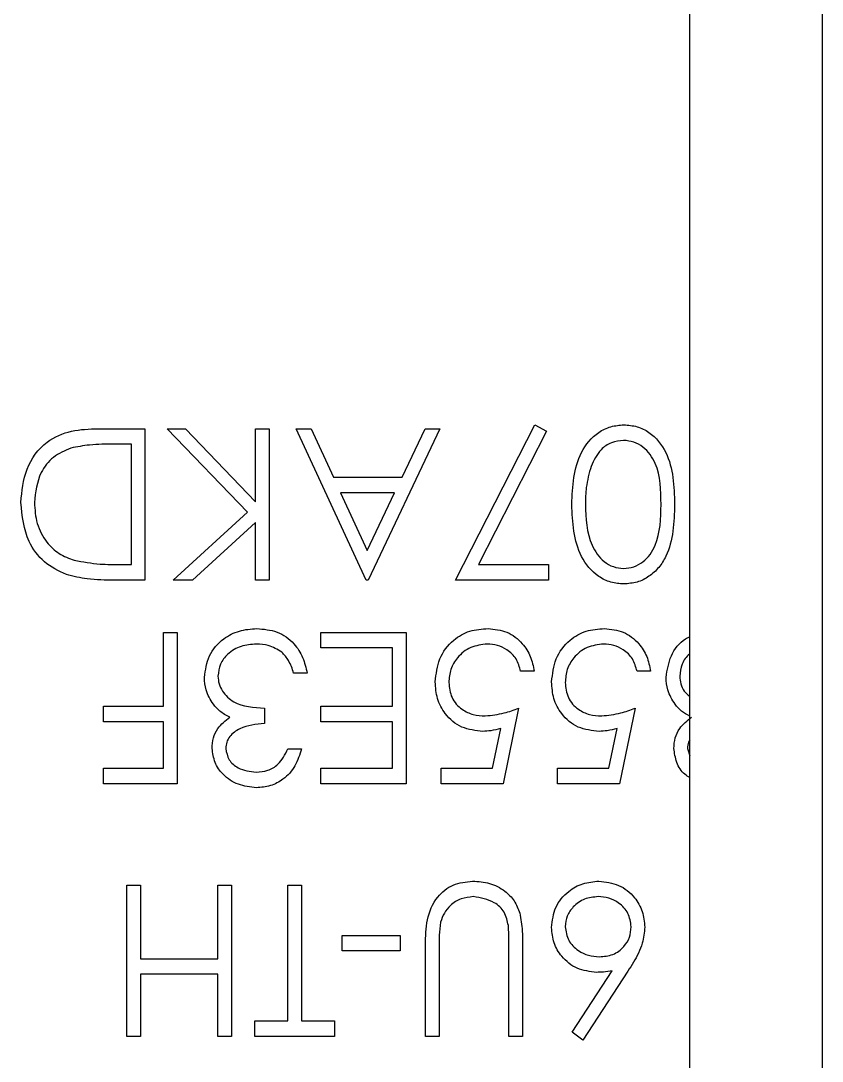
# Model space of a CAD drawing. Header units: millimetres. Extents: x -2889 to 8174, y 2447 to 8478.
# Drawn here: x 2749.228 to 2749.652, y 3452.949 to 3453.499 of the extents above; entities that cross this region are included whole.
import ezdxf

# ---------------------------------------------------------------- set-up
doc = ezdxf.new("R2010")
doc.units = ezdxf.units.MM

msp = doc.modelspace()

# ---------------------------------------------------------------- linework, layer by layer
at = {"color": 7, "linetype": 'Continuous', "lineweight": 25}
for p, q in [((2749.58192, 3448.57661), (2749.58192, 3474.43661)), ((2749.65192, 3474.43661), (2749.65192, 3448.57661)), ((2749.26909, 3453.28344), (2749.29388, 3453.28344)), ((2749.29388, 3453.28344), (2749.29388, 3453.20344)), ((2749.30567, 3453.28344), (2749.31524, 3453.28344)), ((2749.34806, 3453.23934), (2749.30567, 3453.28344)), ((2749.31524, 3453.28344), (2749.35234, 3453.24484)), ((2749.35234, 3453.24484), (2749.35234, 3453.28344)), ((2749.35234, 3453.28344), (2749.35952, 3453.28344)), ((2749.35952, 3453.28344), (2749.35952, 3453.20344)), ((2749.4108, 3453.20344), (2749.37388, 3453.28344)), ((2749.37388, 3453.28344), (2749.38168, 3453.28344)), ((2749.38168, 3453.28344), (2749.39351, 3453.2578)), ((2749.44978, 3453.28344), (2749.41183, 3453.20344)), ((2749.42978, 3453.2578), (2749.44194, 3453.28344)), ((2749.44194, 3453.28344), (2749.44978, 3453.28344)), ((2749.45798, 3453.20344), (2749.50003, 3453.28549)), ((2749.50623, 3453.28208), (2749.47013, 3453.21165)), ((2749.50003, 3453.28549), (2749.50623, 3453.28208)), ((2749.2867, 3453.27524), (2749.27752, 3453.27524)), ((2749.2867, 3453.21165), (2749.2867, 3453.27524)), ((2749.39351, 3453.2578), (2749.42978, 3453.2578)), ((2749.42588, 3453.2496), (2749.39729, 3453.2496)), ((2749.39729, 3453.2496), (2749.4114, 3453.21904)), ((2749.4114, 3453.21904), (2749.42588, 3453.2496)), ((2749.30875, 3453.20344), (2749.34806, 3453.23934)), ((2749.35234, 3453.23391), (2749.31899, 3453.20344)), ((2749.35234, 3453.20344), (2749.35234, 3453.23391)), ((2749.28107, 3453.21165), (2749.2867, 3453.21165)), ((2749.47013, 3453.21165), (2749.50721, 3453.21165)), ((2749.50721, 3453.21165), (2749.50721, 3453.20344)), ((2749.29388, 3453.20344), (2749.27773, 3453.20344)), ((2749.31899, 3453.20344), (2749.30875, 3453.20344)), ((2749.35952, 3453.20344), (2749.35234, 3453.20344)), ((2749.41183, 3453.20344), (2749.4108, 3453.20344)), ((2749.50721, 3453.20344), (2749.45798, 3453.20344)), ((2749.30375, 3453.13681), (2749.30375, 3453.17579)), ((2749.30375, 3453.17579), (2749.31093, 3453.17579)), ((2749.31093, 3453.17579), (2749.31093, 3453.09579)), ((2749.38683, 3453.16758), (2749.38683, 3453.17579)), ((2749.38683, 3453.17579), (2749.43196, 3453.17579)), ((2749.43196, 3453.17579), (2749.43196, 3453.09579)), ((2749.42478, 3453.16758), (2749.38683, 3453.16758)), ((2749.42478, 3453.13681), (2749.42478, 3453.16758)), ((2749.49965, 3453.15528), (2749.49247, 3453.15528)), ((2749.56119, 3453.15528), (2749.55401, 3453.15528)), ((2749.37965, 3453.15425), (2749.37247, 3453.15425)), ((2749.27196, 3453.12861), (2749.27196, 3453.13681)), ((2749.27196, 3453.13681), (2749.30375, 3453.13681)), ((2749.35708, 3453.13579), (2749.35708, 3453.12758)), ((2749.38683, 3453.12861), (2749.38683, 3453.13681)), ((2749.38683, 3453.13681), (2749.42478, 3453.13681)), ((2749.49144, 3453.13579), (2749.48324, 3453.09579)), ((2749.55298, 3453.13579), (2749.54478, 3453.09579)), ((2749.30375, 3453.12861), (2749.27196, 3453.12861)), ((2749.30375, 3453.10399), (2749.30375, 3453.12861)), ((2749.42478, 3453.12861), (2749.38683, 3453.12861)), ((2749.42478, 3453.10399), (2749.42478, 3453.12861)), ((2749.47763, 3453.10399), (2749.48194, 3453.12504)), ((2749.53917, 3453.10399), (2749.54348, 3453.12504)), ((2749.36939, 3453.11425), (2749.37657, 3453.11425)), ((2749.58067, 3453.11449), (2749.58192, 3453.11051)), ((2749.27196, 3453.09579), (2749.27196, 3453.10399)), ((2749.27196, 3453.10399), (2749.30375, 3453.10399)), ((2749.38683, 3453.09579), (2749.38683, 3453.10399)), ((2749.38683, 3453.10399), (2749.42478, 3453.10399)), ((2749.45042, 3453.09579), (2749.45042, 3453.10399)), ((2749.45042, 3453.10399), (2749.47763, 3453.10399)), ((2749.51196, 3453.09579), (2749.51196, 3453.10399)), ((2749.51196, 3453.10399), (2749.53917, 3453.10399)), ((2749.31093, 3453.09579), (2749.27196, 3453.09579)), ((2749.43196, 3453.09579), (2749.38683, 3453.09579)), ((2749.48324, 3453.09579), (2749.45042, 3453.09579)), ((2749.54478, 3453.09579), (2749.51196, 3453.09579)), ((2749.28426, 3452.9623), (2749.28426, 3453.0423)), ((2749.28426, 3453.0423), (2749.29144, 3453.0423)), ((2749.29144, 3453.0423), (2749.29144, 3453.00332)), ((2749.33247, 3453.00332), (2749.33247, 3453.0423)), ((2749.33247, 3453.0423), (2749.33965, 3453.0423)), ((2749.33965, 3453.0423), (2749.33965, 3452.9623)), ((2749.36939, 3452.9705), (2749.36939, 3453.0423)), ((2749.36939, 3453.0423), (2749.37657, 3453.0423)), ((2749.37657, 3453.0423), (2749.37657, 3452.9705)), ((2749.39811, 3453.00743), (2749.39811, 3453.01563)), ((2749.39811, 3453.01563), (2749.42888, 3453.01563)), ((2749.42888, 3453.01563), (2749.42888, 3453.00743)), ((2749.42888, 3453.00743), (2749.39811, 3453.00743)), ((2749.44221, 3452.9623), (2749.44221, 3453.01061)), ((2749.44939, 3453.01023), (2749.44939, 3452.9623)), ((2749.48632, 3452.9623), (2749.48632, 3453.01023)), ((2749.49349, 3453.01061), (2749.49349, 3452.9623)), ((2749.29144, 3453.00332), (2749.33247, 3453.00332)), ((2749.51976, 3452.96459), (2749.5409, 3452.99691)), ((2749.54917, 3452.99675), (2749.52529, 3452.96025)), ((2749.33247, 3452.99512), (2749.29144, 3452.99512)), ((2749.29144, 3452.99512), (2749.29144, 3452.9623)), ((2749.33247, 3452.9623), (2749.33247, 3452.99512)), ((2749.35196, 3452.9623), (2749.35196, 3452.9705)), ((2749.35196, 3452.9705), (2749.36939, 3452.9705)), ((2749.37657, 3452.9705), (2749.39401, 3452.9705)), ((2749.39401, 3452.9705), (2749.39401, 3452.9623)), ((2749.52529, 3452.96025), (2749.51976, 3452.96459)), ((2749.29144, 3452.9623), (2749.28426, 3452.9623)), ((2749.33965, 3452.9623), (2749.33247, 3452.9623)), ((2749.39401, 3452.9623), (2749.35196, 3452.9623)), ((2749.44939, 3452.9623), (2749.44221, 3452.9623)), ((2749.49349, 3452.9623), (2749.48632, 3452.9623))]:
    msp.add_line(p, q, dxfattribs=at)
for points, knots in [([(2749.22824, 3453.24445), (2749.22882, 3453.25046), (2749.22999, 3453.26245), (2749.24035, 3453.27676), (2749.25492, 3453.28301), (2749.26435, 3453.2833), (2749.26909, 3453.28344)], [0, 0, 0, 0, 0.280124, 0.559248, 0.778837, 1, 1, 1, 1]), ([(2749.51952, 3453.24347), (2749.51997, 3453.25308), (2749.52064, 3453.26747), (2749.53151, 3453.28073), (2749.54007, 3453.28492), (2749.54478, 3453.2853), (2749.54713, 3453.28549)], [0, 0, 0, 0, 0.499407, 0.748743, 0.874372, 1, 1, 1, 1]), ([(2749.54713, 3453.28549), (2749.54947, 3453.2853), (2749.55414, 3453.28492), (2749.56263, 3453.28074), (2749.57314, 3453.26729), (2749.57358, 3453.25301), (2749.57388, 3453.24347)], [0, 0, 0, 0, 0.125551, 0.25109, 0.50025, 1, 1, 1, 1]), ([(2749.54689, 3453.27729), (2749.54471, 3453.27701), (2749.54033, 3453.27647), (2749.53358, 3453.2719), (2749.53119, 3453.26672), (2749.52973, 3453.26355)], [0, 0, 0, 0, 0.280257, 0.560781, 1, 1, 1, 1]), ([(2749.5667, 3453.24344), (2749.56664, 3453.25092), (2749.56655, 3453.26212), (2749.55887, 3453.27304), (2749.55238, 3453.2767), (2749.54872, 3453.27709), (2749.54689, 3453.27729)], [0, 0, 0, 0, 0.500291, 0.749086, 0.874606, 1, 1, 1, 1]), ([(2749.25465, 3453.2732), (2749.25145, 3453.2718), (2749.24507, 3453.269), (2749.23701, 3453.25889), (2749.23602, 3453.24991), (2749.23542, 3453.24444)], [0, 0, 0, 0, 0.280536, 0.561015, 1, 1, 1, 1]), ([(2749.27752, 3453.27524), (2749.27321, 3453.27525), (2749.26552, 3453.27527), (2749.25797, 3453.27383), (2749.25465, 3453.2732)], [0, 0, 0, 0, 0.5604262, 1, 1, 1, 1]), ([(2749.52973, 3453.26355), (2749.52871, 3453.25987), (2749.52689, 3453.25328), (2749.52676, 3453.24645), (2749.5267, 3453.24344)], [0, 0, 0, 0, 0.5595988, 1, 1, 1, 1]), ([(2749.25234, 3453.20633), (2749.24827, 3453.2083), (2749.24012, 3453.21225), (2749.23023, 3453.22573), (2749.22899, 3453.23736), (2749.22824, 3453.24445)], [0, 0, 0, 0, 0.280264, 0.560715, 1, 1, 1, 1]), ([(2749.23542, 3453.24444), (2749.23568, 3453.24069), (2749.23619, 3453.23321), (2749.24116, 3453.22379), (2749.24823, 3453.21705), (2749.25374, 3453.21494), (2749.25649, 3453.21389)], [0, 0, 0, 0, 0.280178, 0.559765, 0.779797, 1, 1, 1, 1]), ([(2749.54713, 3453.20139), (2749.54478, 3453.20158), (2749.54007, 3453.20196), (2749.53148, 3453.20613), (2749.52067, 3453.21948), (2749.51998, 3453.23387), (2749.51952, 3453.24347)], [0, 0, 0, 0, 0.1256, 0.251197, 0.500581, 1, 1, 1, 1]), ([(2749.5267, 3453.24344), (2749.527, 3453.23601), (2749.52744, 3453.22489), (2749.53493, 3453.21389), (2749.5414, 3453.21017), (2749.54506, 3453.20979), (2749.54689, 3453.2096)], [0, 0, 0, 0, 0.500072, 0.749021, 0.874598, 1, 1, 1, 1]), ([(2749.54689, 3453.2096), (2749.54873, 3453.20978), (2749.5524, 3453.21015), (2749.55726, 3453.21296), (2749.56114, 3453.21689), (2749.56643, 3453.22664), (2749.56658, 3453.23598), (2749.5667, 3453.24344)], [0, 0, 0, 0, 0.125139, 0.250418, 0.375519, 0.500847, 1, 1, 1, 1]), ([(2749.57388, 3453.24347), (2749.57357, 3453.23392), (2749.57318, 3453.22197), (2749.56573, 3453.20995), (2749.56053, 3453.20518), (2749.55415, 3453.20196), (2749.54947, 3453.20158), (2749.54713, 3453.20139)], [0, 0, 0, 0, 0.498702, 0.624177, 0.749467, 0.874745, 1, 1, 1, 1]), ([(2749.25649, 3453.21389), (2749.26104, 3453.21309), (2749.26918, 3453.21166), (2749.27744, 3453.21165), (2749.28107, 3453.21165)], [0, 0, 0, 0, 0.559542, 1, 1, 1, 1]), ([(2749.27773, 3453.20344), (2749.27292, 3453.20345), (2749.26434, 3453.20346), (2749.256, 3453.20545), (2749.25234, 3453.20633)], [0, 0, 0, 0, 0.560445, 1, 1, 1, 1]), ([(2749.32529, 3453.15202), (2749.32586, 3453.15595), (2749.32701, 3453.1638), (2749.33452, 3453.17243), (2749.34367, 3453.17712), (2749.34987, 3453.1776), (2749.35297, 3453.17784)], [0, 0, 0, 0, 0.279304, 0.558838, 0.779277, 1, 1, 1, 1]), ([(2749.35297, 3453.17784), (2749.35664, 3453.17752), (2749.36397, 3453.17688), (2749.37263, 3453.17073), (2749.37766, 3453.16265), (2749.37898, 3453.15705), (2749.37965, 3453.15425)], [0, 0, 0, 0, 0.279886, 0.558979, 0.779263, 1, 1, 1, 1]), ([(2749.44734, 3453.14965), (2749.44781, 3453.1538), (2749.44875, 3453.16209), (2749.45593, 3453.17174), (2749.46544, 3453.1771), (2749.47197, 3453.17759), (2749.47524, 3453.17784)], [0, 0, 0, 0, 0.279864, 0.559271, 0.779424, 1, 1, 1, 1]), ([(2749.47524, 3453.17784), (2749.47867, 3453.17749), (2749.48553, 3453.17679), (2749.49328, 3453.17067), (2749.49808, 3453.1632), (2749.49912, 3453.15792), (2749.49965, 3453.15528)], [0, 0, 0, 0, 0.279625, 0.559019, 0.77938, 1, 1, 1, 1]), ([(2749.50888, 3453.14965), (2749.50935, 3453.1538), (2749.51028, 3453.16209), (2749.51747, 3453.17174), (2749.52698, 3453.1771), (2749.53351, 3453.17759), (2749.53678, 3453.17784)], [0, 0, 0, 0, 0.2798641, 0.559271, 0.7794235, 1, 1, 1, 1]), ([(2749.53678, 3453.17784), (2749.54021, 3453.17749), (2749.54707, 3453.17679), (2749.55482, 3453.17067), (2749.55961, 3453.1632), (2749.56066, 3453.15792), (2749.56119, 3453.15528)], [0, 0, 0, 0, 0.279625, 0.559019, 0.77938, 1, 1, 1, 1]), ([(2749.56939, 3453.15202), (2749.56999, 3453.15589), (2749.5712, 3453.16362), (2749.57685, 3453.17114), (2749.58116, 3453.17315), (2749.58192, 3453.1735)], [0, 0, 0, 0, 0.451275, 0.902923, 1, 1, 1, 1]), ([(2749.35284, 3453.16963), (2749.35006, 3453.16945), (2749.34453, 3453.16908), (2749.33782, 3453.16493), (2749.33327, 3453.15923), (2749.33274, 3453.15488), (2749.33247, 3453.15271)], [0, 0, 0, 0, 0.280599, 0.560151, 0.780303, 1, 1, 1, 1]), ([(2749.3662, 3453.16531), (2749.3639, 3453.16675), (2749.35979, 3453.16932), (2749.35497, 3453.16954), (2749.35284, 3453.16963)], [0, 0, 0, 0, 0.558748, 1, 1, 1, 1]), ([(2749.47482, 3453.16963), (2749.47183, 3453.16928), (2749.46583, 3453.16858), (2749.45915, 3453.16311), (2749.45509, 3453.15642), (2749.45471, 3453.15171), (2749.45452, 3453.14935)], [0, 0, 0, 0, 0.279617, 0.559357, 0.779559, 1, 1, 1, 1]), ([(2749.49247, 3453.15528), (2749.49185, 3453.15754), (2749.49061, 3453.16205), (2749.48573, 3453.16662), (2749.48028, 3453.16917), (2749.47664, 3453.16948), (2749.47482, 3453.16963)], [0, 0, 0, 0, 0.28005, 0.559166, 0.779583, 1, 1, 1, 1]), ([(2749.53636, 3453.16963), (2749.53337, 3453.16928), (2749.52737, 3453.16858), (2749.52069, 3453.16311), (2749.51662, 3453.15642), (2749.51625, 3453.15171), (2749.51606, 3453.14935)], [0, 0, 0, 0, 0.279617, 0.559357, 0.779559, 1, 1, 1, 1]), ([(2749.55401, 3453.15528), (2749.55339, 3453.15754), (2749.55215, 3453.16205), (2749.54727, 3453.16662), (2749.54182, 3453.16917), (2749.53818, 3453.16948), (2749.53636, 3453.16963)], [0, 0, 0, 0, 0.28005, 0.559166, 0.779583, 1, 1, 1, 1]), ([(2749.37247, 3453.15425), (2749.37174, 3453.15658), (2749.37043, 3453.16072), (2749.36749, 3453.16391), (2749.3662, 3453.16531)], [0, 0, 0, 0, 0.560694, 1, 1, 1, 1]), ([(2749.58192, 3453.1643), (2749.58187, 3453.16427), (2749.57997, 3453.16314), (2749.57747, 3453.15907), (2749.57687, 3453.15483), (2749.57657, 3453.15271)], [0, 0, 0, 0, 0.0134, 0.507209, 1, 1, 1, 1]), ([(2749.33007, 3453.13781), (2749.32853, 3453.14026), (2749.32579, 3453.14463), (2749.32544, 3453.14976), (2749.32529, 3453.15202)], [0, 0, 0, 0, 0.559419, 1, 1, 1, 1]), ([(2749.33247, 3453.15271), (2749.33259, 3453.15132), (2749.33282, 3453.14853), (2749.33531, 3453.14348), (2749.34275, 3453.13659), (2749.35135, 3453.13611), (2749.35708, 3453.13579)], [0, 0, 0, 0, 0.125587, 0.251191, 0.500605, 1, 1, 1, 1]), ([(2749.47252, 3453.12348), (2749.46869, 3453.12389), (2749.46104, 3453.1247), (2749.45263, 3453.1319), (2749.44795, 3453.14066), (2749.44754, 3453.14665), (2749.44734, 3453.14965)], [0, 0, 0, 0, 0.279688, 0.559025, 0.779292, 1, 1, 1, 1]), ([(2749.53406, 3453.12348), (2749.53023, 3453.12389), (2749.52258, 3453.1247), (2749.51417, 3453.1319), (2749.50949, 3453.14066), (2749.50908, 3453.14665), (2749.50888, 3453.14965)], [0, 0, 0, 0, 0.279688, 0.559025, 0.779292, 1, 1, 1, 1]), ([(2749.57417, 3453.13781), (2749.57263, 3453.14026), (2749.56989, 3453.14463), (2749.56954, 3453.14976), (2749.56939, 3453.15202)], [0, 0, 0, 0, 0.5594191, 1, 1, 1, 1]), ([(2749.57657, 3453.15271), (2749.5767, 3453.15133), (2749.57695, 3453.14856), (2749.57867, 3453.14462), (2749.58084, 3453.14289), (2749.58192, 3453.14203)], [0, 0, 0, 0, 0.335611, 0.671266, 1, 1, 1, 1]), ([(2749.45452, 3453.14935), (2749.45482, 3453.14658), (2749.45541, 3453.14105), (2749.4608, 3453.13504), (2749.46732, 3453.13206), (2749.47165, 3453.13181), (2749.47382, 3453.13169)], [0, 0, 0, 0, 0.279539, 0.558617, 0.779047, 1, 1, 1, 1]), ([(2749.51606, 3453.14935), (2749.51635, 3453.14658), (2749.51695, 3453.14105), (2749.52234, 3453.13504), (2749.52886, 3453.13206), (2749.53319, 3453.13181), (2749.53535, 3453.13169)], [0, 0, 0, 0, 0.279539, 0.558617, 0.779047, 1, 1, 1, 1]), ([(2749.33874, 3453.13098), (2749.33687, 3453.13195), (2749.33354, 3453.13369), (2749.33113, 3453.13655), (2749.33007, 3453.13781)], [0, 0, 0, 0, 0.5597945, 1, 1, 1, 1]), ([(2749.47382, 3453.13169), (2749.4772, 3453.13204), (2749.48326, 3453.13266), (2749.48894, 3453.13483), (2749.49144, 3453.13579)], [0, 0, 0, 0, 0.559416, 1, 1, 1, 1]), ([(2749.53535, 3453.13169), (2749.53874, 3453.13204), (2749.5448, 3453.13266), (2749.55048, 3453.13483), (2749.55298, 3453.13579)], [0, 0, 0, 0, 0.559416, 1, 1, 1, 1]), ([(2749.58192, 3453.13155), (2749.58039, 3453.13236), (2749.57739, 3453.13394), (2749.57522, 3453.13654), (2749.57417, 3453.13781)], [0, 0, 0, 0, 0.51255, 1, 1, 1, 1]), ([(2749.32939, 3453.11452), (2749.32952, 3453.11637), (2749.32978, 3453.12007), (2749.33266, 3453.12621), (2749.33643, 3453.12917), (2749.33874, 3453.13098)], [0, 0, 0, 0, 0.280508, 0.560792, 1, 1, 1, 1]), ([(2749.35708, 3453.12758), (2749.35257, 3453.12717), (2749.34579, 3453.12654), (2749.33916, 3453.12184), (2749.33689, 3453.11786), (2749.33668, 3453.11561), (2749.33657, 3453.11449)], [0, 0, 0, 0, 0.499418, 0.749016, 0.874544, 1, 1, 1, 1]), ([(2749.57349, 3453.11452), (2749.57362, 3453.11637), (2749.57389, 3453.12007), (2749.57677, 3453.12621), (2749.58054, 3453.12917), (2749.58284, 3453.13098)], [0, 0, 0, 0, 0.280508, 0.560792, 1, 1, 1, 1]), ([(2749.48194, 3453.12504), (2749.48021, 3453.12456), (2749.47712, 3453.12371), (2749.47392, 3453.12355), (2749.47252, 3453.12348)], [0, 0, 0, 0, 0.560064, 1, 1, 1, 1]), ([(2749.54348, 3453.12504), (2749.54175, 3453.12456), (2749.53866, 3453.12371), (2749.53546, 3453.12355), (2749.53406, 3453.12348)], [0, 0, 0, 0, 0.560064, 1, 1, 1, 1]), ([(2749.58192, 3453.11907), (2749.58167, 3453.11866), (2749.58083, 3453.11728), (2749.58074, 3453.11564), (2749.58067, 3453.11449)], [0, 0, 0, 0, 0.301911, 1, 1, 1, 1]), ([(2749.35276, 3453.09374), (2749.34952, 3453.09408), (2749.34304, 3453.09478), (2749.3353, 3453.09992), (2749.33038, 3453.1069), (2749.32972, 3453.11198), (2749.32939, 3453.11452)], [0, 0, 0, 0, 0.280085, 0.5598683, 0.7800992, 1, 1, 1, 1]), ([(2749.33657, 3453.11449), (2749.33698, 3453.1124), (2749.33779, 3453.10819), (2749.34392, 3453.10301), (2749.34935, 3453.10235), (2749.35266, 3453.10194)], [0, 0, 0, 0, 0.278859, 0.560074, 1, 1, 1, 1]), ([(2749.35266, 3453.10194), (2749.35474, 3453.10211), (2749.3589, 3453.10244), (2749.36551, 3453.10644), (2749.36792, 3453.11129), (2749.36939, 3453.11425)], [0, 0, 0, 0, 0.280636, 0.560364, 1, 1, 1, 1]), ([(2749.37657, 3453.11425), (2749.37565, 3453.11117), (2749.37381, 3453.10503), (2749.3677, 3453.09823), (2749.3603, 3453.09432), (2749.35527, 3453.09393), (2749.35276, 3453.09374)], [0, 0, 0, 0, 0.280288, 0.55968, 0.779747, 1, 1, 1, 1]), ([(2749.58192, 3453.09908), (2749.58101, 3453.09961), (2749.5779, 3453.10143), (2749.57455, 3453.107), (2749.57384, 3453.11202), (2749.57349, 3453.11452)], [0, 0, 0, 0, 0.171327, 0.585974, 1, 1, 1, 1]), ([(2749.44221, 3453.01061), (2749.44228, 3453.01507), (2749.44241, 3453.02394), (2749.44724, 3453.03575), (2749.45655, 3453.04322), (2749.46356, 3453.04397), (2749.46707, 3453.04435)], [0, 0, 0, 0, 0.281655, 0.560111, 0.78008, 1, 1, 1, 1]), ([(2749.46707, 3453.04435), (2749.47011, 3453.04414), (2749.47618, 3453.04373), (2749.48383, 3453.03975), (2749.48944, 3453.03416), (2749.49119, 3453.0297), (2749.49207, 3453.02747)], [0, 0, 0, 0, 0.280221, 0.559914, 0.779952, 1, 1, 1, 1]), ([(2749.50888, 3453.01985), (2749.50929, 3453.02351), (2749.51012, 3453.03083), (2749.51695, 3453.03894), (2749.52528, 3453.04354), (2749.53101, 3453.04408), (2749.53388, 3453.04435)], [0, 0, 0, 0, 0.279631, 0.55896, 0.779478, 1, 1, 1, 1]), ([(2749.53388, 3453.04435), (2749.53746, 3453.04392), (2749.54461, 3453.04306), (2749.55269, 3453.03656), (2749.55728, 3453.02841), (2749.55783, 3453.0228), (2749.55811, 3453.01999)], [0, 0, 0, 0, 0.2796696, 0.5590848, 0.7795576, 1, 1, 1, 1]), ([(2749.46747, 3453.03614), (2749.46526, 3453.03591), (2749.46085, 3453.03543), (2749.45552, 3453.03205), (2749.45188, 3453.0276), (2749.45077, 3453.0243), (2749.45021, 3453.02265)], [0, 0, 0, 0, 0.279787, 0.559377, 0.779569, 1, 1, 1, 1]), ([(2749.48599, 3453.02087), (2749.48549, 3453.02332), (2749.48447, 3453.0282), (2749.47762, 3453.03449), (2749.47132, 3453.03552), (2749.46747, 3453.03614)], [0, 0, 0, 0, 0.281057, 0.560821, 1, 1, 1, 1]), ([(2749.53349, 3453.03614), (2749.53104, 3453.0359), (2749.52613, 3453.03541), (2749.52043, 3453.03131), (2749.51667, 3453.02607), (2749.51626, 3453.02221), (2749.51606, 3453.02028)], [0, 0, 0, 0, 0.280018, 0.559853, 0.779987, 1, 1, 1, 1]), ([(2749.55093, 3453.02028), (2749.55059, 3453.02273), (2749.5499, 3453.02765), (2749.54491, 3453.03273), (2749.53928, 3453.0357), (2749.53543, 3453.036), (2749.53349, 3453.03614)], [0, 0, 0, 0, 0.279059, 0.55882, 0.779303, 1, 1, 1, 1]), ([(2749.49207, 3453.02747), (2749.49258, 3453.02435), (2749.4935, 3453.01876), (2749.49349, 3453.01311), (2749.49349, 3453.01061)], [0, 0, 0, 0, 0.5594986, 1, 1, 1, 1]), ([(2749.45021, 3453.02265), (2749.44991, 3453.02034), (2749.44937, 3453.01622), (2749.44938, 3453.01206), (2749.44939, 3453.01023)], [0, 0, 0, 0, 0.559624, 1, 1, 1, 1]), ([(2749.48632, 3453.01023), (2749.48632, 3453.01222), (2749.48633, 3453.01577), (2749.4861, 3453.01931), (2749.48599, 3453.02087)], [0, 0, 0, 0, 0.560124, 1, 1, 1, 1]), ([(2749.53261, 3452.99614), (2749.52911, 3452.99654), (2749.5221, 3452.99734), (2749.5143, 3453.00376), (2749.50957, 3453.01158), (2749.50911, 3453.01709), (2749.50888, 3453.01985)], [0, 0, 0, 0, 0.279638, 0.559326, 0.779527, 1, 1, 1, 1]), ([(2749.51606, 3453.02028), (2749.51643, 3453.01777), (2749.51717, 3453.01275), (2749.52242, 3453.00769), (2749.5282, 3453.00477), (2749.53215, 3453.00449), (2749.53412, 3453.00435)], [0, 0, 0, 0, 0.278754, 0.558605, 0.779147, 1, 1, 1, 1]), ([(2749.53412, 3453.00435), (2749.53656, 3453.00456), (2749.54143, 3453.00497), (2749.54701, 3453.00919), (2749.55041, 3453.01456), (2749.55076, 3453.01837), (2749.55093, 3453.02028)], [0, 0, 0, 0, 0.280127, 0.559515, 0.779719, 1, 1, 1, 1]), ([(2749.55811, 3453.01999), (2749.55783, 3453.01713), (2749.55736, 3453.01241), (2749.55482, 3453.00631), (2749.55218, 3453.00143), (2749.55017, 3452.99831), (2749.54917, 3452.99675)], [0, 0, 0, 0, 0.339374, 0.559486, 0.779731, 1, 1, 1, 1]), ([(2749.5409, 3452.99691), (2749.53936, 3452.99667), (2749.53661, 3452.99624), (2749.53384, 3452.99617), (2749.53261, 3452.99614)], [0, 0, 0, 0, 0.55991, 1, 1, 1, 1])]:
    msp.add_open_spline(points, degree=3, knots=knots, dxfattribs=at)

doc.saveas('drawing.dxf')
